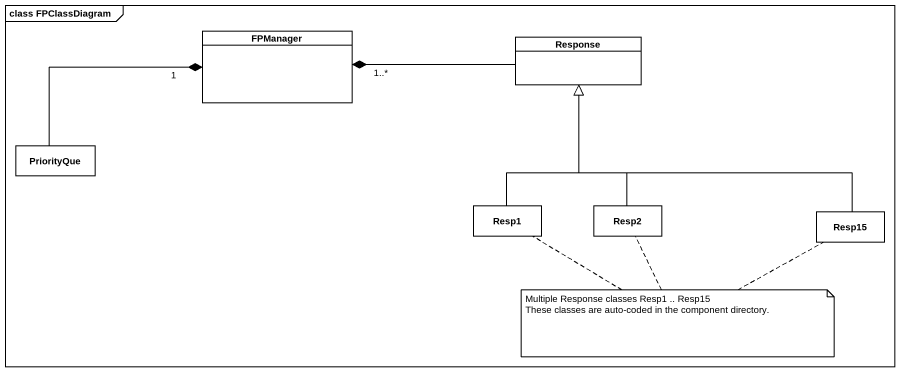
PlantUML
@startuml
mainframe class FPClassDiagram
hide circle
hide empty members
class FPManager
class Response
class PriorityQue
class Resp1
class Resp2
class Resp15
FPManager "1..*" *-right- Response
FPManager "1" *-left- PriorityQue
Resp1 -up-|> Response
Resp2 -up-|> Response
Resp15 -up-|> Response
note as N1
  Multiple Response classes Resp1 .. Resp15
  These classes are auto-coded in the component directory.
end note
N1 .. Resp1
N1 .. Resp2
N1 .. Resp15
@enduml
